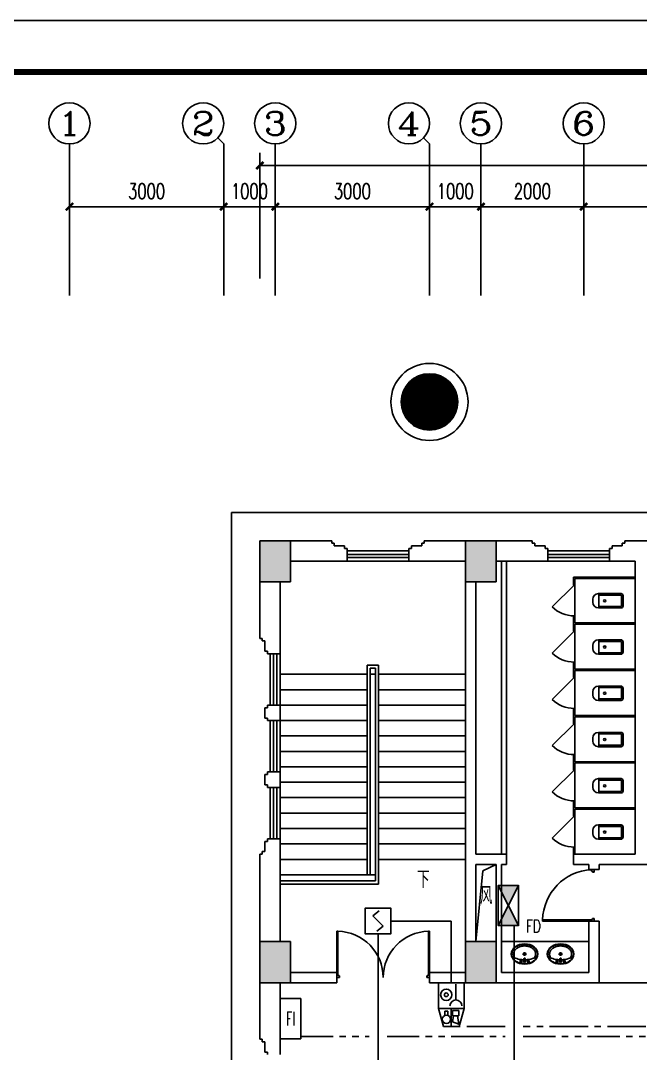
# Model space of a CAD drawing. Extents: x 190999 to 918899, y -200814 to 215286.
# Drawn here: x 205863 to 217912, y -32408 to -12314 of the extents above; entities that cross this region are included whole.
import ezdxf
from ezdxf.enums import TextEntityAlignment as Align

# ---------------------------------------------------------------- set-up
doc = ezdxf.new("R2010")
doc.units = 0
doc.header["$LTSCALE"] = 1000
doc.header["$MEASUREMENT"] = 0
doc.linetypes.add('CENTER2', pattern=[1.125, 0.75, -0.125, 0.125, -0.125])
doc.linetypes.add('PHANTOM2', pattern=[1.25, 0.625, -0.125, 0.125, -0.125, 0.125, -0.125])
doc.layers.get('Defpoints').update_dxf_attribs({"color": 1})
for name, color, linetype in [('00-EQUIP', 3, 'Continuous'), ('00-WIRE-4', 6, 'Continuous'), ('A-卫生间', 250, 'Continuous'), ('A-墙线', 2, 'Continuous'), ('A-外包装修', 250, 'Continuous'), ('A-外窗', 145, 'Continuous'), ('A-门', 167, 'Continuous'), ('AXIS', 3, 'Continuous'), ('AXIS_TEXT', 7, 'Continuous'), ('COLUMN', 2, 'Continuous'), ('DIM_SYMB', 3, 'Continuous'), ('PUB_HATCH', 250, 'Continuous'), ('PUB_TEXT', 7, 'Continuous'), ('STAIR', 5, 'Continuous'), ('图框', 189, 'Continuous'), ('房间名称', 7, 'Continuous'), ('暖通-风-说明', 3, 'Continuous'), ('洞口线', 165, 'Continuous')]:
    doc.layers.add(name, color=color, linetype=linetype)
doc.styles.add('_COMPLEX', font='COMPLEX.shx', dxfattribs={"width": 0.5})
doc.styles.add('_TCH_AXIS', font='COMPLEX', dxfattribs={"bigfont": 'GBCBIG'})
doc.styles.add('_TCH_DIM', font='SIMPLEX', dxfattribs={"bigfont": 'GBCBIG'})
doc.styles.add('COMPLEX', font='COMPLEX')
doc.styles.add('DIM_FONT', font='SIMPLEX', dxfattribs={"width": 0.7, "bigfont": 'GBCBIG'})
doc.styles.add('HZ-ZGBZ', font='romanc.shx', dxfattribs={"width": 0.65})
doc.styles.get("Standard").update_dxf_attribs({"font": 'simhei.ttf'})
doc.dimstyles.new('DIMN', dxfattribs={"dimtxt": 300, "dimasz": 100, "dimexe": 250, "dimexo": 300, "dimgap": 150, "dimtad": 1, "dimdec": 0, "dimzin": 0, "dimdsep": 46, "dimtxsty": 'DIM_FONT', "dimblk": 'ARCHTICK', "dimcen": 0.09, "dimclrt": 7, "dimazin": 2, "dimtfac": 1, "dimtdec": 0, "dimtix": 1, "dimtmove": 2, "dimatfit": 3, "dimfxl": 0, "dimtolj": 1, "dimtzin": 0, "dimarcsym": 0})

# ---------------------------------------------------------------- blocks, each defined once
blk = doc.blocks.new('TJAD_TK_A0')
at = {"layer": '图框'}
blk.add_line((2162, 399.3), (973, 399.3), dxfattribs=at)
at = {"layer": '图框', "const_width": 1.2}
blk.add_lwpolyline([(2152, -431.7), (2152, 389.3), (998, 389.3), (998, -431.7)], close=True, dxfattribs=at)
blk = doc.blocks.new('m1800')
at = {"layer": 'A-墙线'}
for p, q in [((-900, -100), (-900, 100)), ((900, -100), (900, 100))]:
    blk.add_line(p, q, dxfattribs=at)
at = {"layer": 'A-门'}
for p, q in [((-900, 900), (-900, 0)), ((-900, 900), (-880, 900)), ((-880, 900), (-880, 50)), ((880, 900), (880, 50)), ((900, 900), (880, 900)), ((900, 900), (900, 0)), ((-900, 50), (-870, 50)), ((-900, 0), (-850, 0)), ((-870, 50), (-870, 30)), ((-870, 30), (-850, 30)), ((-850, 30), (-850, 0)), ((850, 30), (850, 0)), ((870, 30), (850, 30)), ((900, 0), (850, 0)), ((870, 50), (870, 30)), ((900, 50), (870, 50))]:
    blk.add_line(p, q, dxfattribs=at)
for centre, start, end in [((-900, 0), 0, 88.7267), ((900, 0), 91.2733, 180)]:
    blk.add_arc(centre, 900, start, end, dxfattribs=at)
blk = doc.blocks.new('手盆')
at = {"layer": 'A-卫生间'}
for p, q in [((113, 12), (46, 16)), ((160, 0), (235, 0)), ((198, -37), (198, 38)), ((113, -11), (46, -16))]:
    blk.add_line(p, q, dxfattribs=at)
for centre, major_axis, ratio, start_param, end_param in [((198, 0), (0, 259), 0.763797, 3.141593, 9.424778), ((194, 0), (0, 259), 0.413212, 0.351725, 1.519021), ((106, 0), (0, 13.9), 0.9, 3.760941, 5.663837), ((194, 0), (0, 259), 0.413212, 1.620217, 2.789865)]:
    blk.add_ellipse(centre, major_axis=major_axis, ratio=ratio, start_param=start_param, end_param=end_param, dxfattribs=at)
for centre, major_axis in [((46, 0), (0, 15.8)), ((56, 71), (0, 20.6)), ((56, 71), (0, 15.6)), ((198, 0), (0, 23.4)), ((56, -71), (0, 20.6)), ((56, -71), (0, 15.6))]:
    blk.add_ellipse(centre, major_axis=major_axis, ratio=0.9, dxfattribs=at)
for points, knots in [([(198, -249), (204, -249), (211, -249), (228, -246), (239, -243), (260, -236), (270, -231), (290, -218), (299, -211), (317, -194), (325, -185), (340, -164), (347, -153), (360, -129), (365, -116), (374, -90), (378, -76), (383, -48), (385, -34), (387, -5), (387, 9), (385, 38), (383, 52), (377, 80), (373, 94), (364, 120), (358, 133), (345, 156), (338, 167), (323, 187), (314, 197), (296, 213), (287, 220), (267, 232), (257, 237), (236, 244), (225, 247), (204, 249), (193, 249), (171, 247), (161, 245), (140, 237), (129, 232), (110, 221), (100, 213), (82, 197), (74, 188), (58, 168), (51, 157), (38, 133), (32, 121), (23, 95), (19, 81), (13, 53), (11, 39), (9, 10), (9, -4), (10, -33), (12, -47), (18, -75), (21, -89), (30, -115), (36, -128), (48, -152), (55, -163), (70, -184), (78, -193), (96, -210), (105, -218), (125, -230), (135, -235), (156, -243), (167, -246), (184, -249), (191, -249), (198, -249)], [0, 0, 0, 0, 0.105369, 0.105369, 0.278747, 0.278747, 0.452125, 0.452125, 0.625504, 0.625504, 0.798882, 0.798882, 0.97226, 0.97226, 1.145639, 1.145639, 1.319017, 1.319017, 1.492395, 1.492395, 1.665774, 1.665774, 1.839152, 1.839152, 2.01253, 2.01253, 2.185909, 2.185909, 2.359287, 2.359287, 2.532665, 2.532665, 2.706044, 2.706044, 2.879422, 2.879422, 3.0528, 3.0528, 3.226179, 3.226179, 3.399557, 3.399557, 3.572935, 3.572935, 3.746313, 3.746313, 3.919692, 3.919692, 4.09307, 4.09307, 4.266448, 4.266448, 4.439827, 4.439827, 4.613205, 4.613205, 4.786583, 4.786583, 4.959962, 4.959962, 5.13334, 5.13334, 5.306718, 5.306718, 5.480097, 5.480097, 5.653475, 5.653475, 5.826853, 5.826853, 6.000232, 6.000232, 6.17361, 6.17361, 6.283185, 6.283185, 6.283185, 6.283185]), ([(119, -185), (121, -187), (123, -188), (130, -193), (135, -196), (146, -202), (152, -205), (163, -209), (169, -210), (180, -213), (186, -214), (194, -214), (196, -214), (198, -214), (204, -214), (209, -214), (222, -212), (229, -210), (241, -206), (245, -204), (254, -200), (259, -197), (269, -191), (275, -187), (286, -178), (291, -173), (300, -162), (304, -158), (314, -145), (319, -137), (327, -123), (329, -118), (334, -107), (336, -101), (341, -89), (343, -83), (346, -71), (348, -64), (351, -49), (352, -40), (354, -22), (355, -13), (355, 5), (355, 14), (354, 32), (352, 41), (349, 58), (348, 66), (343, 81), (341, 89), (335, 104), (332, 111), (326, 125), (322, 132), (314, 144), (310, 150), (301, 162), (296, 167), (287, 177), (281, 181), (272, 189), (267, 192), (256, 199), (250, 202), (238, 207), (233, 209), (223, 211), (217, 212), (205, 214), (198, 214), (186, 213), (181, 213), (171, 211), (166, 210), (151, 205), (141, 200), (128, 191), (123, 188), (119, 185)], [5.740897, 5.740897, 5.740897, 5.740897, 5.780874, 5.780874, 5.896829, 5.896829, 6.012784, 6.012784, 6.128739, 6.128739, 6.240697, 6.240697, 6.283185, 6.283185, 6.283185, 6.399826, 6.399826, 6.5409, 6.5409, 6.634, 6.634, 6.7271, 6.7271, 6.852188, 6.852188, 6.977276, 6.977276, 7.077377, 7.077377, 7.229977, 7.229977, 7.317389, 7.317389, 7.404801, 7.404801, 7.497094, 7.497094, 7.589386, 7.589386, 7.712334, 7.712334, 7.835281, 7.835281, 7.958228, 7.958228, 8.081175, 8.081175, 8.194983, 8.194983, 8.30879, 8.30879, 8.422598, 8.422598, 8.537599, 8.537599, 8.6526, 8.6526, 8.767602, 8.767602, 8.884432, 8.884432, 8.982435, 8.982435, 9.119467, 9.119467, 9.224191, 9.224191, 9.328914, 9.328914, 9.470087, 9.470087, 9.571187, 9.571187, 9.672288, 9.672288, 9.874489, 9.874489, 9.967059, 9.967059, 9.967059, 9.967059])]:
    blk.add_open_spline(points, degree=3, knots=knots, dxfattribs=at)
blk.add_point((46, 0), dxfattribs=at)
blk = doc.blocks.new('m1000')
at = {"layer": 'A-墙线'}
for p, q in [((0, 0), (0, 200)), ((1000, 0), (1000, 200))]:
    blk.add_line(p, q, dxfattribs=at)
at = {"layer": 'A-门'}
for p, q in [((0, 1100), (0, 100)), ((0, 1100), (20, 1100)), ((20, 1100), (20, 150)), ((0, 150), (30, 150)), ((0, 100), (50, 100)), ((30, 150), (30, 130)), ((30, 130), (50, 130)), ((50, 130), (50, 100)), ((950, 130), (950, 100)), ((970, 130), (950, 130)), ((1000, 100), (950, 100)), ((970, 150), (970, 130)), ((1000, 150), (970, 150)), ((1000, 150), (1000, 100))]:
    blk.add_line(p, q, dxfattribs=at)
blk.add_arc((0, 100), 1000, 2.866, 88.854, dxfattribs=at)
blk = doc.blocks.new('_ArchTick')
at = {"const_width": 0.5}
blk.add_lwpolyline([(-0.7, -0.7), (0.7, 0.7)], dxfattribs=at)
blk = doc.blocks.new('*D1350')
at = {"layer": 'AXIS', "color": 0, "lineweight": -2}
for p, q in [((206812, -17333), (206812, -15683)), ((209811, -17333), (209811, -15683)), ((206812, -15933), (209811, -15933))]:
    blk.add_line(p, q, dxfattribs=at)
at = {"layer": 'Defpoints', "color": 0}
for p in [(209811, -15933), (206812, -17633), (209811, -17633)]:
    blk.add_point(p, dxfattribs=at)
at = {"layer": 'AXIS', "color": 0, "lineweight": -2, "xscale": 100, "yscale": 100, "zscale": 100, "rotation": 180}
blk.add_blockref('_ArchTick', (206812, -15933), dxfattribs=at)
at = {"layer": 'AXIS', "color": 0, "lineweight": -2, "xscale": 100, "yscale": 100, "zscale": 100}
blk.add_blockref('_ArchTick', (209811, -15933), dxfattribs=at)
at = {"layer": 'AXIS', "color": 7, "insert": (208311, -15633), "char_height": 300, "attachment_point": 5, "style": 'DIM_FONT'}
blk.add_mtext('\\A1;3000', dxfattribs=at)
blk = doc.blocks.new('*D1351')
at = {"layer": 'AXIS', "color": 0, "lineweight": -2}
for p, q in [((209811, -17333), (209811, -15683)), ((210812, -17333), (210812, -15683)), ((209811, -15933), (210812, -15933))]:
    blk.add_line(p, q, dxfattribs=at)
at = {"layer": 'Defpoints', "color": 0}
for p in [(210812, -15933), (209811, -17633), (210812, -17633)]:
    blk.add_point(p, dxfattribs=at)
at = {"layer": 'AXIS', "color": 0, "lineweight": -2, "xscale": 100, "yscale": 100, "zscale": 100, "rotation": 180}
blk.add_blockref('_ArchTick', (209811, -15933), dxfattribs=at)
at = {"layer": 'AXIS', "color": 0, "lineweight": -2, "xscale": 100, "yscale": 100, "zscale": 100}
blk.add_blockref('_ArchTick', (210812, -15933), dxfattribs=at)
at = {"layer": 'AXIS', "color": 7, "insert": (210311, -15633), "char_height": 300, "attachment_point": 5, "style": 'DIM_FONT'}
blk.add_mtext('\\A1;1000', dxfattribs=at)
blk = doc.blocks.new('*D1352')
at = {"layer": 'AXIS', "color": 0, "lineweight": -2}
for p, q in [((210812, -17333), (210812, -15683)), ((213812, -17333), (213812, -15683)), ((210812, -15933), (213812, -15933))]:
    blk.add_line(p, q, dxfattribs=at)
at = {"layer": 'Defpoints', "color": 0}
for p in [(213812, -15933), (210812, -17633), (213812, -17633)]:
    blk.add_point(p, dxfattribs=at)
at = {"layer": 'AXIS', "color": 0, "lineweight": -2, "xscale": 100, "yscale": 100, "zscale": 100, "rotation": 180}
blk.add_blockref('_ArchTick', (210812, -15933), dxfattribs=at)
at = {"layer": 'AXIS', "color": 0, "lineweight": -2, "xscale": 100, "yscale": 100, "zscale": 100}
blk.add_blockref('_ArchTick', (213812, -15933), dxfattribs=at)
at = {"layer": 'AXIS', "color": 7, "insert": (212312, -15633), "char_height": 300, "attachment_point": 5, "style": 'DIM_FONT'}
blk.add_mtext('\\A1;3000', dxfattribs=at)
blk = doc.blocks.new('*D1353')
at = {"layer": 'AXIS', "color": 0, "lineweight": -2}
for p, q in [((213812, -17333), (213812, -15683)), ((214812, -17333), (214812, -15683)), ((213812, -15933), (213712, -15933)), ((213812, -15933), (214812, -15933)), ((214812, -15933), (214912, -15933))]:
    blk.add_line(p, q, dxfattribs=at)
at = {"layer": 'Defpoints', "color": 0}
for p in [(214812, -15933), (213812, -17633), (214812, -17633)]:
    blk.add_point(p, dxfattribs=at)
at = {"layer": 'AXIS', "color": 0, "lineweight": -2, "xscale": 100, "yscale": 100, "zscale": 100}
blk.add_blockref('_ArchTick', (213812, -15933), dxfattribs=at)
at = {"layer": 'AXIS', "color": 0, "lineweight": -2, "xscale": 100, "yscale": 100, "zscale": 100, "rotation": 180}
blk.add_blockref('_ArchTick', (214812, -15933), dxfattribs=at)
at = {"layer": 'AXIS', "color": 7, "insert": (214312, -15633), "char_height": 300, "attachment_point": 5, "style": 'DIM_FONT'}
blk.add_mtext('\\A1;1000', dxfattribs=at)
blk = doc.blocks.new('*D1354')
at = {"layer": 'AXIS', "color": 0, "lineweight": -2}
for p, q in [((214812, -17333), (214812, -15683)), ((216812, -17333), (216812, -15683)), ((214812, -15933), (216812, -15933))]:
    blk.add_line(p, q, dxfattribs=at)
at = {"layer": 'Defpoints', "color": 0}
for p in [(216812, -15933), (214812, -17633), (216812, -17633)]:
    blk.add_point(p, dxfattribs=at)
at = {"layer": 'AXIS', "color": 0, "lineweight": -2, "xscale": 100, "yscale": 100, "zscale": 100, "rotation": 180}
blk.add_blockref('_ArchTick', (214812, -15933), dxfattribs=at)
at = {"layer": 'AXIS', "color": 0, "lineweight": -2, "xscale": 100, "yscale": 100, "zscale": 100}
blk.add_blockref('_ArchTick', (216812, -15933), dxfattribs=at)
at = {"layer": 'AXIS', "color": 7, "insert": (215812, -15633), "char_height": 300, "attachment_point": 5, "style": 'DIM_FONT'}
blk.add_mtext('\\A1;2000', dxfattribs=at)
blk = doc.blocks.new('*D1355')
at = {"layer": 'AXIS', "color": 0, "lineweight": -2}
for p, q in [((216812, -17333), (216812, -15683)), ((220812, -17333), (220812, -15683)), ((216812, -15933), (220812, -15933))]:
    blk.add_line(p, q, dxfattribs=at)
at = {"layer": 'Defpoints', "color": 0}
for p in [(220812, -15933), (216812, -17633), (220812, -17633)]:
    blk.add_point(p, dxfattribs=at)
at = {"layer": 'AXIS', "color": 0, "lineweight": -2, "xscale": 100, "yscale": 100, "zscale": 100, "rotation": 180}
blk.add_blockref('_ArchTick', (216812, -15933), dxfattribs=at)
at = {"layer": 'AXIS', "color": 0, "lineweight": -2, "xscale": 100, "yscale": 100, "zscale": 100}
blk.add_blockref('_ArchTick', (220812, -15933), dxfattribs=at)
at = {"layer": 'AXIS', "color": 7, "insert": (218812, -15633), "char_height": 300, "attachment_point": 5, "style": 'DIM_FONT'}
blk.add_mtext('\\A1;4000', dxfattribs=at)
blk = doc.blocks.new('*D1365')
at = {"layer": 'AXIS', "color": 0, "lineweight": -2}
for p, q in [((210512, -17333), (210512, -14883)), ((283812, -17333), (283812, -14883)), ((210512, -15133), (283812, -15133))]:
    blk.add_line(p, q, dxfattribs=at)
at = {"layer": 'Defpoints', "color": 0}
for p in [(283812, -15133), (210512, -17633), (283812, -17633)]:
    blk.add_point(p, dxfattribs=at)
at = {"layer": 'AXIS', "color": 0, "lineweight": -2, "xscale": 100, "yscale": 100, "zscale": 100, "rotation": 180}
blk.add_blockref('_ArchTick', (210512, -15133), dxfattribs=at)
at = {"layer": 'AXIS', "color": 0, "lineweight": -2, "xscale": 100, "yscale": 100, "zscale": 100}
blk.add_blockref('_ArchTick', (283812, -15133), dxfattribs=at)
at = {"layer": 'AXIS', "color": 7, "insert": (247162, -14833), "char_height": 300, "attachment_point": 5, "style": 'DIM_FONT'}
blk.add_mtext('\\A1;73300', dxfattribs=at)
blk = doc.blocks.new('_YZH')
blk.add_circle((0, 0), 0.5)
at = {"layer": 'PUB_HATCH', "const_width": 0.5}
blk.add_lwpolyline([(-0.25, 0, 1), (0.25, 0, 1)], format="xyb", close=True, dxfattribs=at)
blk = doc.blocks.new('_AXISO')
blk.add_circle((0, 0), 0.5)
at = {"layer": 'AXIS_TEXT', "style": 'COMPLEX', "width": 1.041667}
blk.add_attdef('A', text='', height=0.56, dxfattribs=at).set_placement((-0.25, -0.28), (0.25, -0.28), align=Align.FIT)
blk = doc.blocks.new('$lvtry$00000200')
for p, q in [((-140, -40, 0), (-140, -480, 0)), ((-110, -40, 0), (-110, -470, 0)), ((100, 0, 0), (-100, 0, 0)), ((100, -30, 0), (-100, -30, 0)), ((110, -470, 0), (110, -40, 0)), ((140, -480, 0), (140, -40, 0)), ((140, -470, 0), (-140, -470, 0)), ((-30, -590, 0), (30, -590, 0))]:
    blk.add_line(p, q)
blk.add_circle((0, -359, 0), 20)
for centre, radius, start, end in [((-100, -40, 0), 40, 90, 180), ((-100, -40, 0), 10, 90, 180), ((100, -40, 0), 40, 0, 90), ((100, -40, 0), 10, 0, 90), ((-30, -480, 0), 110, 180, 270), ((30, -480, 0), 110, 270, 0)]:
    blk.add_arc(centre, radius, start, end)
blk.add_point((0, 0))
blk = doc.blocks.new('$DorLib2D$00000114')
at = {"color": 0}
blk.add_line((0.5, 0), (-0.207, 0.707), dxfattribs=at)
blk.add_arc((0.5, 0), 1, 135, 180, dxfattribs=at)
blk = doc.blocks.new('_LINKPT1')
at = {"color": 0}
blk.add_line((0, 0), (0, 0), dxfattribs=at)
blk = doc.blocks.new('3S1KCGW2')
for p, q in [((0.5, 0.5), (-0.5, 0.5)), ((-0.5, 0.5), (-0.5, -0.5)), ((0.5, -0.5), (0.5, 0.5)), ((-0.2, 0.2), (0.05, 0.4)), ((0, 0), (-0.2, 0.2)), ((0, 0), (0.2, -0.2)), ((0.2, -0.2), (-0.05, -0.4)), ((-0.5, -0.5), (0.5, -0.5))]:
    blk.add_line(p, q)
at = {"const_width": 0.04, "flags": 128}
blk.add_lwpolyline([(-0.5, -0.5), (-0.5, 0.5), (0.5, 0.5), (0.5, -0.5)], close=True, dxfattribs=at)
at = {"xscale": 0.002, "yscale": 0.002, "zscale": 0.002}
for p in [(0, 0.5), (-0.5, 0), (0.5, 0), (0, -0.5)]:
    blk.add_blockref('_LINKPT1', p, dxfattribs=at)
at = {"flags": 9}
blk.add_attdef('A', (0, 0), '', height=0.00002, dxfattribs=at)
blk = doc.blocks.new('3T1W6ZCM')
for p, q in [((0.5, 0.5), (-0.5, 0.5)), ((-0.5, 0.5), (-0.5, -0.5)), ((0.5, -0.5), (0.5, 0.5)), ((-0.178, 0.172), (-0.178, -0.443)), ((-0.5, -0.5), (0.5, -0.5))]:
    blk.add_line(p, q)
at = {"const_width": 0.04}
blk.add_lwpolyline([(-0.5, 0.5), (-0.5, -0.5), (0.5, -0.5), (0.5, 0.5)], close=True, dxfattribs=at)
for radius in [0.222, 0.074]:
    blk.add_circle((0.197, -0.03), radius)
blk.add_arc((-0.178, 0.403), 0.231, 180, 0)
at = {"xscale": 0.002, "yscale": 0.002, "zscale": 0.002}
for p in [(0, 0.5), (-0.5, 0), (0.5, 0), (0, -0.5)]:
    blk.add_blockref('_LINKPT1', p, dxfattribs=at)
at = {"flags": 9}
blk.add_attdef('A', (0, 0), '', height=0.00002, dxfattribs=at)
blk = doc.blocks.new('6A2OE7N0')
for p, q in [((-0.3, 0.35), (-0.5, -0.35)), ((0.3, 0.35), (-0.3, 0.35)), ((-0.246, -0.061), (-0.286, 0.259)), ((-0.286, 0.259), (-0.046, 0.179)), ((-0.046, 0.179), (-0.086, -0.061)), ((0, 0.35), (0, -0.35)), ((0.5, -0.35), (0.3, 0.35)), ((-0.5, -0.35), (0.5, -0.35)), ((-0.286, -0.061), (-0.286, -0.261)), ((-0.046, -0.061), (-0.286, -0.061)), ((-0.286, -0.261), (-0.046, -0.261)), ((-0.046, -0.261), (-0.046, -0.061)), ((0.13, -0.244), (0.13, -0.072)), ((0.25, -0.244), (0.13, -0.244)), ((0.25, -0.072), (0.25, -0.244))]:
    blk.add_line(p, q)
at = {"const_width": 0.04, "flags": 128}
blk.add_lwpolyline([(-0.5, -0.35), (-0.3, 0.35), (0.3, 0.35), (0.5, -0.35)], close=True, dxfattribs=at)
blk.add_circle((0.19, 0.076), 0.16)
at = {"xscale": 0.002, "yscale": 0.002, "zscale": 0.002}
for p in [(-0.4, 0), (0, 0.35), (0.4, 0), (0, -0.35)]:
    blk.add_blockref('_LINKPT1', p, dxfattribs=at)
at = {"flags": 9}
blk.add_attdef('A', (0, 0), '', height=0.00002, dxfattribs=at)
blk = doc.blocks.new('6H2KALM6')
for p, q in [((-0.78, 0.4), (0.78, -0.4)), ((0.78, 0.4), (-0.78, -0.4)), ((0.78, 0.4), (-0.78, 0.4)), ((-0.78, 0.4), (-0.78, -0.4)), ((0.78, -0.4), (0.78, 0.4)), ((-0.78, -0.4), (0.78, -0.4))]:
    blk.add_line(p, q)
at = {"const_width": 0.04}
blk.add_lwpolyline([(-0.78, 0.4), (-0.78, -0.4), (0.78, -0.4), (0.78, 0.4)], close=True, dxfattribs=at)
for points in [[(-0.78, 0.4), (0, 0), (-0.78, -0.4)], [(0.78, 0.4), (0, 0), (0.78, -0.4)]]:
    blk.add_solid(points)
at = {"xscale": 0.002, "yscale": 0.002, "zscale": 0.002}
for p in [(-0.78, 0), (0, 0.4), (0.78, 0), (0, -0.4)]:
    blk.add_blockref('_LINKPT1', p, dxfattribs=at)
at = {"flags": 9}
blk.add_attdef('A', (0, 0), '', height=0.00002, dxfattribs=at)
blk = doc.blocks.new('6A2EJEHE')
for p, q in [((0.78, 0.4), (-0.78, 0.4)), ((-0.78, 0.4), (-0.78, -0.4)), ((0.78, -0.4), (0.78, 0.4)), ((-0.78, -0.4), (0.78, -0.4))]:
    blk.add_line(p, q)
at = {"xscale": 0.002, "yscale": 0.002, "zscale": 0.002}
for p in [(-0.78, 0), (0, 0.4), (0.78, 0), (0, -0.4)]:
    blk.add_blockref('_LINKPT1', p, dxfattribs=at)
at = {"style": '_COMPLEX', "width": 0.6, "flags": 8}
blk.add_attdef('$TEXT$', text='', height=0.52, dxfattribs=at).set_placement((0, 0), align=Align.MIDDLE_CENTER)
at = {"flags": 9}
blk.add_attdef('A', (0, 0), '', height=0.00002, dxfattribs=at)

msp = doc.modelspace()

# ---------------------------------------------------------------- hatches: boundary and pattern name
at = {"layer": 'PUB_HATCH'}
for points in [[(211111.6, -22432.6), (210511.6, -22432.6), (210511.6, -23232.6), (211111.6, -23232.6)], [(215111.6, -22432.6), (214511.6, -22432.6), (214511.6, -23232.6), (215111.6, -23232.6)], [(211111.6, -30232.6), (210511.6, -30232.6), (210511.6, -31032.6), (211111.6, -31032.6)], [(215111.6, -30232.6), (214511.6, -30232.6), (214511.6, -31032.6), (215111.6, -31032.6)]]:
    msp.add_hatch(color=256, dxfattribs=at).paths.add_polyline_path(points)

# ---------------------------------------------------------------- linework, layer by layer
at = {"layer": '00-WIRE-4'}
for p, q in [((214236.6, -29832.6), (213061.6, -29832.6)), ((214236.6, -29832.6), (214236.6, -31032.6)), ((215461.6, -33982.6), (215461.6, -29937.6)), ((212811.6, -34232.6), (212811.6, -30082.6))]:
    msp.add_line(p, q, dxfattribs=at)
at = {"layer": '00-WIRE-4', "linetype": 'CENTER2'}
for p, q in [((215286.6, -31882.6), (214392.2, -31882.6)), ((219146.6, -31882.6), (215636.6, -31882.6))]:
    msp.add_line(p, q, dxfattribs=at)
at = {"layer": '00-WIRE-4', "linetype": 'PHANTOM2'}
for p, q in [((211311.6, -32082.6), (212636.6, -32082.6)), ((212986.6, -32082.6), (215286.6, -32082.6)), ((215636.6, -32082.6), (219146.6, -32082.6))]:
    msp.add_line(p, q, dxfattribs=at)
at = {"layer": 'A-卫生间'}
for p, q in [((215211.6, -28532.6), (215211.6, -22832.6)), ((215311.6, -28532.6), (215311.6, -22832.6)), ((217811.6, -23145.1), (216611.6, -23145.1)), ((216611.6, -23145.1), (216611.6, -23295.1)), ((216611.6, -23295.1), (216636.6, -23295.1)), ((217811.6, -23170.1), (216636.6, -23170.1)), ((216636.6, -23295.1), (216636.6, -23170.1)), ((217811.6, -23170.1), (217811.6, -23145.1)), ((216636.6, -23895.1), (216611.6, -23895.1)), ((216611.6, -23895.1), (216611.6, -24032.6)), ((216636.6, -24032.6), (216636.6, -23895.1)), ((216611.6, -24032.6), (216611.6, -24195.1)), ((216636.6, -24032.6), (217811.6, -24032.6)), ((216636.6, -24057.6), (217811.6, -24057.6)), ((216636.6, -24195.1), (216636.6, -24057.6)), ((217811.6, -24032.6), (217811.6, -24057.6)), ((216611.6, -24195.1), (216636.6, -24195.1)), ((216636.6, -24795.1), (216611.6, -24795.1)), ((216611.6, -24795.1), (216611.6, -24932.6)), ((216636.6, -24932.6), (216636.6, -24795.1)), ((216611.6, -24932.6), (216611.6, -25095.1)), ((216611.6, -25095.1), (216636.6, -25095.1)), ((216636.6, -24932.6), (217811.6, -24932.6)), ((216636.6, -24957.6), (217811.6, -24957.6)), ((216636.6, -25095.1), (216636.6, -24957.6)), ((217811.6, -24932.6), (217811.6, -24957.6)), ((216636.6, -25695.1), (216611.6, -25695.1)), ((216611.6, -25695.1), (216611.6, -25832.6)), ((216636.6, -25832.6), (216636.6, -25695.1)), ((216611.6, -25832.6), (216611.6, -25995.1)), ((216636.6, -25832.6), (217811.6, -25832.6)), ((216636.6, -25857.6), (217811.6, -25857.6)), ((216636.6, -25995.1), (216636.6, -25857.6)), ((217811.6, -25832.6), (217811.6, -25857.6)), ((216611.6, -25995.1), (216636.6, -25995.1)), ((216636.6, -26595.1), (216611.6, -26595.1)), ((216611.6, -26595.1), (216611.6, -26732.6)), ((216636.6, -26732.6), (216636.6, -26595.1)), ((216611.6, -26732.6), (216611.6, -26895.1)), ((216611.6, -26895.1), (216636.6, -26895.1)), ((216636.6, -26732.6), (217811.6, -26732.6)), ((216636.6, -26757.6), (217811.6, -26757.6)), ((216636.6, -26895.1), (216636.6, -26757.6)), ((217811.6, -26732.6), (217811.6, -26757.6)), ((216636.6, -27495.1), (216611.6, -27495.1)), ((216611.6, -27495.1), (216611.6, -27632.6)), ((216636.6, -27632.6), (216636.6, -27495.1)), ((216611.6, -27632.6), (216611.6, -27795.1)), ((216636.6, -27632.6), (217811.6, -27632.6)), ((216636.6, -27657.6), (217811.6, -27657.6)), ((216636.6, -27795.1), (216636.6, -27657.6)), ((217811.6, -27632.6), (217811.6, -27657.6)), ((216611.6, -27795.1), (216636.6, -27795.1)), ((216636.6, -28395.1), (216611.6, -28395.1)), ((216611.6, -28395.1), (216611.6, -28532.6)), ((216611.6, -28532.6), (216636.6, -28532.6)), ((216636.6, -28532.6), (216636.6, -28395.1)), ((216911.6, -30232.6), (215211.6, -30232.6)), ((217111.6, -31032.6), (218611.6, -31032.6))]:
    msp.add_line(p, q, dxfattribs=at)
at = {"layer": 'A-墙线'}
for p, q in [((211111.6, -22432.6), (211911.6, -22432.6)), ((211911.6, -22432.6), (211911.6, -22482.6)), ((211911.6, -22482.6), (211961.6, -22482.6)), ((211961.6, -22482.6), (211961.6, -22532.6)), ((213661.6, -22482.6), (213661.6, -22532.6)), ((213711.6, -22482.6), (213661.6, -22482.6)), ((213711.6, -22432.6), (214511.6, -22432.6)), ((213711.6, -22432.6), (213711.6, -22482.6)), ((215111.6, -22432.6), (215811.6, -22432.6)), ((215811.6, -22432.6), (215811.6, -22482.6)), ((215811.6, -22482.6), (215861.6, -22482.6)), ((215861.6, -22482.6), (215861.6, -22532.6)), ((217561.6, -22482.6), (217561.6, -22532.6)), ((217611.6, -22482.6), (217561.6, -22482.6)), ((217611.6, -22432.6), (218211.6, -22432.6)), ((217611.6, -22432.6), (217611.6, -22482.6)), ((211961.6, -22532.6), (212161.6, -22532.6)), ((212161.6, -22532.6), (212161.6, -22582.6)), ((212161.6, -22582.6), (212211.6, -22582.6)), ((212211.6, -22582.6), (212211.6, -22832.6)), ((213461.6, -22582.6), (213411.6, -22582.6)), ((213411.6, -22582.6), (213411.6, -22832.6)), ((213461.6, -22532.6), (213461.6, -22582.6)), ((213661.6, -22532.6), (213461.6, -22532.6)), ((215861.6, -22532.6), (216061.6, -22532.6)), ((216061.6, -22532.6), (216061.6, -22582.6)), ((216061.6, -22582.6), (216111.6, -22582.6)), ((216111.6, -22582.6), (216111.6, -22832.6)), ((217361.6, -22582.6), (217311.6, -22582.6)), ((217311.6, -22582.6), (217311.6, -22832.6)), ((217361.6, -22532.6), (217361.6, -22582.6)), ((217561.6, -22532.6), (217361.6, -22532.6)), ((211111.6, -22832.6), (212211.6, -22832.6)), ((213411.6, -22832.6), (214511.6, -22832.6)), ((215111.6, -22832.6), (216111.6, -22832.6)), ((217311.6, -22832.6), (217811.6, -22832.6)), ((217811.6, -28532.6), (217811.6, -22832.6)), ((210511.6, -24332.6), (210511.6, -23232.6)), ((210911.6, -24932.6), (210911.6, -23232.6)), ((214511.6, -30232.6), (214511.6, -23232.6)), ((214711.6, -28532.6), (214711.6, -23232.6)), ((210511.6, -24332.6), (210561.6, -24332.6)), ((210561.6, -24332.6), (210561.6, -24382.6)), ((210561.6, -24382.6), (210611.6, -24382.6)), ((210611.6, -24382.6), (210611.6, -24582.6)), ((210611.6, -24582.6), (210661.6, -24582.6)), ((210661.6, -24582.6), (210661.6, -24632.6)), ((210661.6, -24632.6), (210911.6, -24632.6)), ((210611.6, -25682.6), (210611.6, -25882.6)), ((210611.6, -25682.6), (210661.6, -25682.6)), ((210661.6, -25682.6), (210661.6, -25632.6)), ((210661.6, -25632.6), (210911.6, -25632.6)), ((210911.6, -25632.6), (210911.6, -25932.6)), ((210611.6, -25882.6), (210661.6, -25882.6)), ((210661.6, -25882.6), (210661.6, -25932.6)), ((210661.6, -25932.6), (210911.6, -25932.6)), ((210611.6, -26982.6), (210611.6, -27182.6)), ((210611.6, -26982.6), (210661.6, -26982.6)), ((210661.6, -26982.6), (210661.6, -26932.6)), ((210661.6, -26932.6), (210911.6, -26932.6)), ((210911.6, -26932.6), (210911.6, -27232.6)), ((210611.6, -27182.6), (210661.6, -27182.6)), ((210661.6, -27182.6), (210661.6, -27232.6)), ((210661.6, -27232.6), (210911.6, -27232.6)), ((210611.6, -28282.6), (210661.6, -28282.6)), ((210611.6, -28482.6), (210611.6, -28282.6)), ((210661.6, -28282.6), (210661.6, -28232.6)), ((210661.6, -28232.6), (210911.6, -28232.6)), ((210911.6, -30232.6), (210911.6, -28232.6)), ((210511.6, -30232.6), (210511.6, -28532.6)), ((210511.6, -28532.6), (210561.6, -28532.6)), ((210561.6, -28482.6), (210611.6, -28482.6)), ((210561.6, -28532.6), (210561.6, -28482.6)), ((215311.6, -28532.6), (214711.6, -28532.6)), ((215311.6, -28732.6), (215311.6, -28532.6)), ((216611.6, -28732.6), (216611.6, -28532.6)), ((216611.6, -28532.6), (217811.6, -28532.6)), ((214711.6, -30232.6), (214711.6, -28732.6)), ((215111.6, -28732.6), (214711.6, -28732.6)), ((215111.6, -30832.6), (215111.6, -28732.6)), ((215311.6, -28732.6), (215211.6, -28732.6)), ((215211.6, -30832.6), (215211.6, -28732.6)), ((216611.6, -28732.6), (216911.6, -28732.6)), ((216911.6, -28832.6), (216911.6, -28732.6)), ((217111.6, -28832.6), (217111.6, -28732.6)), ((217111.6, -28732.6), (218611.6, -28732.6)), ((216911.6, -30832.6), (216911.6, -29832.6)), ((217111.6, -31032.6), (217111.6, -29832.6)), ((211111.6, -30832.6), (212012.1, -30832.6)), ((213812.1, -30832.6), (214511.6, -30832.6)), ((216911.6, -30832.6), (215211.6, -30832.6)), ((210511.6, -32132.6), (210511.6, -31032.6)), ((210911.6, -32432.6), (210911.6, -31032.6)), ((211111.6, -31032.6), (212012.1, -31032.6)), ((213812.1, -31032.6), (214511.6, -31032.6)), ((217111.6, -31032.6), (215111.6, -31032.6)), ((210511.6, -32132.6), (210561.6, -32132.6)), ((210561.6, -32132.6), (210561.6, -32182.6)), ((210561.6, -32182.6), (210611.6, -32182.6)), ((210611.6, -32182.6), (210611.6, -32382.6)), ((210611.6, -32382.6), (210661.6, -32382.6)), ((210661.6, -32382.6), (210661.6, -32432.6))]:
    msp.add_line(p, q, dxfattribs=at)
at = {"layer": 'A-外包装修'}
for p, q in [((209961.6, -37032.6), (209961.6, -21882.6)), ((209961.6, -21882.6), (218711.6, -21882.6)), ((217512.8, -21882.6), (218711.6, -21882.6))]:
    msp.add_line(p, q, dxfattribs=at)
msp.add_circle((213811.6, -19732.6), 750, dxfattribs=at)
at = {"layer": 'A-外窗'}
for p, q in [((213411.6, -22632.6), (212211.6, -22632.6)), ((213411.6, -22702.6), (212211.6, -22702.6)), ((216111.6, -22632.6), (217311.6, -22632.6)), ((216111.6, -22702.6), (217311.6, -22702.6)), ((213411.6, -22762.6), (212211.6, -22762.6)), ((213411.6, -22832.6), (212211.6, -22832.6)), ((216111.6, -22762.6), (217311.6, -22762.6)), ((216111.6, -22832.6), (217311.6, -22832.6)), ((210711.6, -24632.6), (210711.6, -25632.6)), ((210781.6, -24632.6), (210781.6, -25632.6)), ((210841.6, -24632.6), (210841.6, -25632.6)), ((210911.6, -24632.6), (210911.6, -25632.6)), ((210711.6, -25932.6), (210711.6, -26932.6)), ((210781.6, -25932.6), (210781.6, -26932.6)), ((210841.6, -25932.6), (210841.6, -26932.6)), ((210911.6, -25932.6), (210911.6, -26932.6)), ((210711.6, -27232.6), (210711.6, -28232.6)), ((210781.6, -27232.6), (210781.6, -28232.6)), ((210841.6, -27232.6), (210841.6, -28232.6)), ((210911.6, -27232.6), (210911.6, -28232.6))]:
    msp.add_line(p, q, dxfattribs=at)
at = {"layer": 'A-门'}
for p, q in [((216636.6, -23295.1), (216636.6, -23895.1)), ((216636.6, -24195.1), (216636.6, -24795.1)), ((216636.6, -25095.1), (216636.6, -25695.1)), ((216636.6, -25995.1), (216636.6, -26595.1)), ((216636.6, -26895.1), (216636.6, -27495.1)), ((216636.6, -27795.1), (216636.6, -28395.1))]:
    msp.add_line(p, q, dxfattribs=at)
at = {"layer": 'AXIS'}
for p, q in [((209694, -14596.4), (209811.2, -14713.5)), ((213694.9, -14596.4), (213812.1, -14713.5)), ((206811.6, -17662.6), (206811.6, -14713.5)), ((209811.2, -17662.6), (209811.2, -14713.5)), ((210811.6, -17662.6), (210811.6, -14713.5)), ((213812.1, -17662.6), (213812.1, -14713.5)), ((214811.6, -17662.6), (214811.6, -14713.5)), ((216811.6, -17662.6), (216811.6, -14713.5))]:
    msp.add_line(p, q, dxfattribs=at)
at = {"layer": 'COLUMN'}
for p, q in [((211111.6, -22432.6), (210511.6, -22432.6)), ((210511.6, -22432.6), (210511.6, -23232.6)), ((211111.6, -23232.6), (211111.6, -22432.6)), ((215111.6, -22432.6), (214511.6, -22432.6)), ((214511.6, -22432.6), (214511.6, -23232.6)), ((215111.6, -23232.6), (215111.6, -22432.6)), ((210511.6, -23232.6), (211111.6, -23232.6)), ((214511.6, -23232.6), (215111.6, -23232.6)), ((211111.6, -30232.6), (210511.6, -30232.6)), ((210511.6, -30232.6), (210511.6, -31032.6)), ((211111.6, -31032.6), (211111.6, -30232.6)), ((215111.6, -30232.6), (214511.6, -30232.6)), ((214511.6, -30232.6), (214511.6, -31032.6)), ((215111.6, -31032.6), (215111.6, -30232.6)), ((210511.6, -31032.6), (211111.6, -31032.6)), ((214511.6, -31032.6), (215111.6, -31032.6))]:
    msp.add_line(p, q, dxfattribs=at)
at = {"layer": 'DIM_SYMB'}
msp.add_lwpolyline([(213666.6, -28632.6, 0, 0, 0), (213666.6, -23827.7, 0, 0, 0), (211756.6, -23827.7, 0, 0, 0), (211756.6, -28632.6, 80, 0, 0), (211756.6, -28932.6, 0, 0, 0)], format="xyseb", dxfattribs=at)
at = {"layer": 'STAIR'}
for p, q in [((212601.6, -28932.6), (212601.6, -24852.6)), ((212601.6, -24852.6), (212821.6, -24852.6)), ((212661.6, -28932.6), (212661.6, -24912.6)), ((212661.6, -24912.6), (212761.6, -24912.6)), ((212761.6, -24912.6), (212761.6, -29052.6)), ((212821.6, -24852.6), (212821.6, -29112.6)), ((210911.6, -28932.6), (210911.6, -25032.6)), ((210911.6, -25032.6), (212601.6, -25032.6)), ((212661.6, -28932.6), (212661.6, -25032.6)), ((212661.6, -25032.6), (212761.6, -25032.6)), ((212761.6, -25032.6), (212761.6, -28632.6)), ((214511.6, -25032.6), (212821.6, -25032.6)), ((214511.6, -25032.6), (214511.6, -28632.6)), ((210911.6, -25332.6), (212601.6, -25332.6)), ((214511.6, -25332.6), (212821.6, -25332.6)), ((210911.6, -25632.6), (212601.6, -25632.6)), ((214511.6, -25632.6), (212821.6, -25632.6)), ((210911.6, -25932.6), (212601.6, -25932.6)), ((214511.6, -25932.6), (212821.6, -25932.6)), ((210911.6, -26232.6), (212601.6, -26232.6)), ((214511.6, -26232.6), (212821.6, -26232.6)), ((210911.6, -26532.6), (212601.6, -26532.6)), ((214511.6, -26532.6), (212821.6, -26532.6)), ((210911.6, -26832.6), (212601.6, -26832.6)), ((214511.6, -26832.6), (212821.6, -26832.6)), ((210911.6, -27132.6), (212601.6, -27132.6)), ((214511.6, -27132.6), (212821.6, -27132.6)), ((210911.6, -27432.6), (212601.6, -27432.6)), ((214511.6, -27432.6), (212821.6, -27432.6)), ((210911.6, -27732.6), (212601.6, -27732.6)), ((214511.6, -27732.6), (212821.6, -27732.6)), ((210911.6, -28032.6), (212601.6, -28032.6)), ((214511.6, -28032.6), (212821.6, -28032.6)), ((210911.6, -28332.6), (212601.6, -28332.6)), ((214511.6, -28332.6), (212821.6, -28332.6)), ((210911.6, -28632.6), (212601.6, -28632.6)), ((212761.6, -28932.6), (212761.6, -28632.6)), ((214511.6, -28632.6), (212821.6, -28632.6)), ((210911.6, -28932.6), (212601.6, -28932.6)), ((212601.6, -28932.6), (212661.6, -28932.6)), ((212601.6, -28932.6), (212661.6, -28932.6)), ((212661.6, -28932.6), (212761.6, -28932.6)), ((212761.6, -29052.6), (210911.6, -29052.6)), ((210911.6, -29112.6), (210911.6, -29052.6)), ((212821.6, -29112.6), (210911.6, -29112.6))]:
    msp.add_line(p, q, dxfattribs=at)
at = {"layer": '洞口线', "ltscale": 2}
msp.add_lwpolyline([(215111.6, -28732.6), (214852.2, -28857.9), (214711.6, -30232.6)], dxfattribs=at)

# ---------------------------------------------------------------- block references
at = {"rotation": 90}
for p in [(215661.6, -30672.6), (216361.6, -30672.6)]:
    msp.add_blockref('手盆', p, dxfattribs=at)
at = {"layer": '00-EQUIP', "xscale": 500, "yscale": 500, "zscale": 500}
for name, p, rotation in [('6H2KALM6', (215345.9, -29532.6), 90), ('3S1KCGW2', (212811.6, -29832.6), 180), ('3T1W6ZCM', (214236.6, -31282.6), 180), ('6A2OE7N0', (214236.6, -31707.6), 180)]:
    msp.add_blockref(name, p, dxfattribs=dict(at, rotation=rotation))
at = {"layer": '00-EQUIP'}
ref = msp.add_blockref('6A2EJEHE', (211111.6, -31732.6), dxfattribs=dict(at, xscale=500, yscale=500, zscale=500, rotation=270))
ref.add_attrib('$TEXT$', 'FI', dxfattribs={"layer": '0', "height": 260, "style": '_COMPLEX', "width": 0.6, "flags": 8}).set_placement((211111.6, -31732.6), align=Align.MIDDLE_CENTER)
at = {"layer": 'A-卫生间', "yscale": -0.9999999999999998, "rotation": 90.00000000106468}
for p in [(217577.3, -23601.4, 0), (217577.3, -24501.4, 0), (217577.3, -25401.4, 0), (217577.3, -26301.4, 0), (217577.3, -27201.4, 0), (217577.3, -28101.4, 0)]:
    msp.add_blockref('$lvtry$00000200', p, dxfattribs=at)
at = {"layer": 'A-门', "xscale": -600, "yscale": -600, "zscale": 25, "rotation": 270}
for p in [(216624.1, -23595.1), (216624.1, -24495.1), (216624.1, -25395.1), (216624.1, -26295.1), (216624.1, -27195.1), (216624.1, -28095.1)]:
    msp.add_blockref('$DorLib2D$00000114', p, dxfattribs=at)
at = {"layer": 'A-门', "rotation": 90}
msp.add_blockref('m1000', (217111.6, -29832.6), dxfattribs=at)
at = {"layer": 'A-门'}
msp.add_blockref('m1800', (212912.1, -30932.6), dxfattribs=at)
at = {"layer": 'AXIS'}
ref = msp.add_blockref('_AXISO', (206811.6, -14313.5), dxfattribs=dict(at, xscale=800, yscale=800, zscale=800))
ref.add_attrib('A', '1', dxfattribs={"layer": 'AXIS_TEXT', "height": 452.5, "style": '_TCH_AXIS', "width": 2.333333}).set_placement((206585.4, -14539.8), (207037.9, -14539.8), align=Align.FIT)
ref = msp.add_blockref('_AXISO', (209411.2, -14313.5), dxfattribs=dict(at, xscale=800, yscale=800, zscale=800))
ref.add_attrib('A', '2', dxfattribs={"layer": 'AXIS_TEXT', "height": 452.5, "style": '_TCH_AXIS', "width": 1.5}).set_placement((209184.9, -14539.8), (209637.5, -14539.8), align=Align.FIT)
ref = msp.add_blockref('_AXISO', (210811.6, -14313.5), dxfattribs=dict(at, xscale=800, yscale=800, zscale=800))
ref.add_attrib('A', '3', dxfattribs={"layer": 'AXIS_TEXT', "height": 452.5, "style": '_TCH_AXIS', "width": 1.5}).set_placement((210585.3, -14539.8), (211037.9, -14539.8), align=Align.FIT)
ref = msp.add_blockref('_AXISO', (213412.1, -14313.5), dxfattribs=dict(at, xscale=800, yscale=800, zscale=800))
ref.add_attrib('A', '4', dxfattribs={"layer": 'AXIS_TEXT', "height": 452.5, "style": '_TCH_AXIS', "width": 1.3125}).set_placement((213185.8, -14539.8), (213638.3, -14539.8), align=Align.FIT)
ref = msp.add_blockref('_AXISO', (214811.6, -14313.5), dxfattribs=dict(at, xscale=800, yscale=800, zscale=800))
ref.add_attrib('A', '5', dxfattribs={"layer": 'AXIS_TEXT', "height": 452.5, "style": '_TCH_AXIS', "width": 1.5}).set_placement((214585.3, -14539.8), (215037.9, -14539.8), align=Align.FIT)
ref = msp.add_blockref('_AXISO', (216811.6, -14313.5), dxfattribs=dict(at, xscale=800, yscale=800, zscale=800))
ref.add_attrib('A', '6', dxfattribs={"layer": 'AXIS_TEXT', "height": 452.5, "style": '_TCH_AXIS', "width": 1.5}).set_placement((216585.4, -14539.8), (217037.9, -14539.8), align=Align.FIT)
at = {"layer": 'COLUMN', "xscale": 1099.999999996329, "yscale": 1099.999999996329, "zscale": 1099.999999996329}
msp.add_blockref('_YZH', (213811.6, -19732.6), dxfattribs=at)
at = {"layer": '图框', "xscale": 100, "yscale": 100, "zscale": 100}
msp.add_blockref('TJAD_TK_A0', (93698.6, -52243.2), dxfattribs=at)

# ---------------------------------------------------------------- texts
at = {"layer": 'PUB_TEXT', "style": '_TCH_DIM'}
msp.add_text('下', height=337.6, dxfattribs=at).set_placement((213571.7, -29192.6))
at = {"layer": '房间名称', "style": '_TCH_DIM'}
msp.add_text('风', height=337.6, dxfattribs=at).set_placement((214792.3, -29506.8))
at = {"layer": '暖通-风-说明', "style": 'HZ-ZGBZ', "width": 0.7}
msp.add_text('FD', height=250, dxfattribs=at).set_placement((215685, -30056.9))

# ---------------------------------------------------------------- dimensions: what is measured, and where the dimension line sits
at = {"layer": 'AXIS'}
for p1, p2, distance, picture, middle in [((210511.6, -17632.6), (283811.6, -17632.6), 2500, '*D1365', (247161.6, -14832.6)), ((206811.6, -17632.6), (209811.2, -17632.6), 1700, '*D1350', (208311.4, -15632.6)), ((209811.2, -17632.6), (210811.6, -17632.6), 1700, '*D1351', (210311.4, -15632.6)), ((210811.6241, -17632.6246), (213812.0708, -17632.6246), 1700, '*D1352', (212311.8474, -15632.6246)), ((213812.0708, -17632.6246), (214811.6241, -17632.6246), 1700, '*D1353', (214311.8474, -15632.6246)), ((214811.6, -17632.6), (216811.6, -17632.6), 1700, '*D1354', (215811.6, -15632.6)), ((216811.6, -17632.6), (220811.6, -17632.6), 1700, '*D1355', (218811.6, -15632.6))]:
    dim = msp.add_aligned_dim(p1=p1, p2=p2, distance=distance, dimstyle='DIMN', dxfattribs=at)
    dim.commit()
    dim.dimension.update_dxf_attribs({"geometry": picture, "text_midpoint": middle})

doc.saveas('drawing.dxf')
